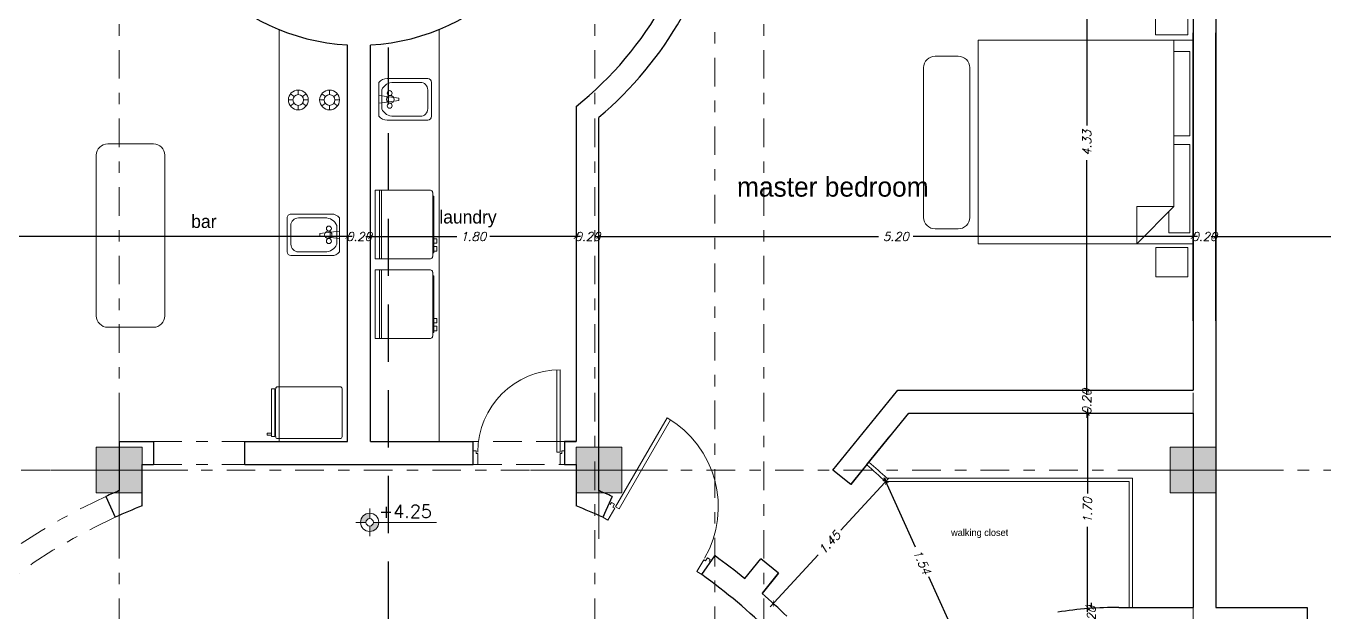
# Model space of a CAD drawing. Header units: metres. Extents: x 294 to 1101, y -498 to -355.
# Drawn here: x 542.53 to 553.89, y -386.88 to -381.75 of the extents above; entities that cross this region are included whole.
import ezdxf

# ---------------------------------------------------------------- set-up
doc = ezdxf.new("R2010")
doc.units = ezdxf.units.M
for name, pattern in [('DASHDOT2', [0.5, 0.25, -0.125, 0, -0.125]), ('DASHED', [0.75, 0.5, -0.25]), ('DASHED2', [0.375, 0.25, -0.125])]:
    doc.linetypes.add(name, pattern=pattern)
for name, color, linetype, lineweight in [('2', 2, 'Continuous', 13), ('axe', 12, 'DASHDOT2', 9), ('clumn', 40, 'Continuous', 13), ('D', 2, 'Continuous', 13), ('dor', 30, 'Continuous', 13), ('fur', 251, 'Continuous', 9), ('hid', 132, 'DASHED2', 9), ('roof', 16, 'DASHDOT2', 18), ('wall', 7, 'Continuous', 25)]:
    doc.layers.add(name, color=color, linetype=linetype, lineweight=lineweight)
doc.layers.add('dim', color=156, linetype='Continuous')
doc.layers.add('text', color=3, linetype='Continuous')
doc.styles.add('alalala', font='bgothm.ttf', dxfattribs={"height": 0.2})
doc.styles.add('ITALICC', font='italicc')
doc.styles.add('ROMAND', font='romand.shx', dxfattribs={"height": 0.2})
doc.dimstyles.new('dim200', dxfattribs={"dimscale": 0.4, "dimtxt": 0.1885, "dimasz": 0.1, "dimexe": 0.15, "dimexo": 0.25, "dimgap": 0.07, "dimtad": 0, "dimzin": 0, "dimdsep": 46, "dimtxsty": 'ITALICC', "dimblk": 'ARCHTICK', "dimcen": 0.09, "dimdle": 0.1, "dimse1": 1, "dimse2": 1, "dimclrd": 211, "dimclrt": 3, "dimadec": 0, "dimazin": 0, "dimtfac": 1, "dimtix": 1, "dimtofl": 0, "dimtmove": 0, "dimatfit": 3, "dimldrblk": 'ARCHTICK', "dimfxl": 1, "dimtolj": 1, "dimtzin": 0, "dimlwd": 25, "dimarcsym": 0})

# ---------------------------------------------------------------- blocks, each defined once
blk = doc.blocks.new('bed2')
at = {"layer": 'fur'}
for p, q in [((0, 1.8), (-1.9, 1.8)), ((-1.9, 1.8), (-1.9, 0)), ((-1.73, 1.8), (-1.73, 0.329)), ((0, 0), (0, 1.8)), ((-1.872, 1.7), (-1.872, 0.955)), ((-1.73, 1.7), (-1.872, 1.7)), ((-1.872, 0.955), (-1.73, 0.955)), ((-1.73, 0.878), (-1.872, 0.878)), ((-1.872, 0.878), (-1.872, 0.098)), ((-1.73, 0.329), (-1.402, 0.329)), ((-1.73, 0.329), (-1.402, 0)), ((-1.685, 0.282), (-1.685, 0.098)), ((-1.402, 0), (-1.402, 0.329)), ((-1.9, 0), (0, 0)), ((-1.872, 0.098), (-1.685, 0.098))]:
    blk.add_line(p, q, dxfattribs=at)
blk = doc.blocks.new('D100r')
at = {"layer": 'dor'}
for p, q in [((-99.085, -11.965), (-99.085, -12.865)), ((-99.05, -12.865), (-99.05, -11.965)), ((-100, -12.87), (-100, -12.85)), ((-100, -12.85), (-99.97, -12.85)), ((-99.97, -12.85), (-99.97, -12.88)), ((-99.97, -12.88), (-99.95, -12.88)), ((-99.95, -12.88), (-99.95, -13)), ((-99.085, -12.865), (-99.05, -12.865)), ((-99.05, -12.88), (-99.05, -13)), ((-99.03, -12.88), (-99.05, -12.88)), ((-99, -12.85), (-99.03, -12.85)), ((-99.03, -12.85), (-99.03, -12.88)), ((-99, -12.87), (-99, -12.85)), ((-100, -13), (-100, -12.98)), ((-99.95, -13), (-100, -13)), ((-99.05, -13), (-99, -13)), ((-99, -13), (-99, -12.98))]:
    blk.add_line(p, q, dxfattribs=at)
blk.add_arc((-99.05, -12.865), 0.9, 90, 180, dxfattribs=at)
blk = doc.blocks.new('dishwasher')
at = {"layer": 'fur'}
for p, q in [((5546.653, -440.53), (5547.138, -440.53)), ((5546.653, -441.13), (5546.653, -440.53)), ((5546.692, -441.13), (5546.692, -440.53)), ((5546.711, -441.13), (5546.711, -440.53)), ((5547.158, -441.11), (5547.158, -440.549)), ((5547.167, -440.581), (5547.158, -440.581)), ((5547.167, -441.079), (5547.167, -440.581)), ((5547.194, -440.955), (5547.167, -440.955)), ((5547.167, -440.994), (5547.194, -440.994)), ((5547.194, -441.023), (5547.167, -441.023)), ((5547.194, -440.994), (5547.194, -440.955)), ((5547.194, -441.062), (5547.194, -441.023)), ((5546.653, -441.13), (5547.138, -441.13)), ((5547.167, -441.079), (5547.158, -441.079)), ((5547.167, -441.062), (5547.194, -441.062))]:
    blk.add_line(p, q, dxfattribs=at)
for centre, start, end in [((5547.138, -440.549), 0, 90), ((5547.138, -441.11), 270, 0)]:
    blk.add_arc(centre, 0.0193, start, end, dxfattribs=at)
blk = doc.blocks.new('_ArchTick')
at = {"color": 0, "linetype": 'ByBlock', "const_width": 0.15}
blk.add_lwpolyline([(-0.5, -0.5), (0.5, 0.5)], dxfattribs=at)
blk = doc.blocks.new('*D138')
at = {"layer": 'DEFPOINTS', "color": 0, "transparency": 16777216}
for p in [(552.742, -383.593), (552.942, -383.593), (552.742, -383.698)]:
    blk.add_point(p, dxfattribs=at)
at = {"layer": 'wall', "color": 211, "linetype": 'Continuous', "lineweight": 25, "transparency": 16777216}
for p, q in [((552.742, -383.593), (552.702, -383.593)), ((552.942, -383.593), (552.982, -383.593))]:
    blk.add_line(p, q, dxfattribs=at)
at = {"layer": 'wall', "color": 211, "lineweight": 25, "transparency": 16777216, "xscale": 0.04000000000000001, "yscale": 0.04000000000000001, "zscale": 0.04000000000000001}
blk.add_blockref('_ArchTick', (552.742, -383.593), dxfattribs=at)
at = {"layer": 'wall', "color": 211, "lineweight": 25, "transparency": 16777216, "xscale": 0.04000000000000001, "yscale": 0.04000000000000001, "zscale": 0.04000000000000001, "rotation": 180}
blk.add_blockref('_ArchTick', (552.942, -383.593), dxfattribs=at)
at = {"layer": 'wall', "color": 3, "transparency": 16777216, "insert": (552.842, -383.593), "char_height": 0.0754, "attachment_point": 5, "style": 'ITALICC'}
blk.add_mtext('\\A1;0.20', dxfattribs=at)
blk = doc.blocks.new('*D139')
at = {"layer": 'DEFPOINTS', "color": 0, "transparency": 16777216}
for p in [(547.541, -383.593), (547.541, -383.711), (552.742, -383.698)]:
    blk.add_point(p, dxfattribs=at)
at = {"layer": 'wall', "color": 211, "linetype": 'Continuous', "lineweight": 25, "transparency": 16777216}
for p, q in [((547.501, -383.593), (549.99, -383.593)), ((552.782, -383.593), (550.293, -383.593))]:
    blk.add_line(p, q, dxfattribs=at)
at = {"layer": 'wall', "color": 211, "lineweight": 25, "transparency": 16777216, "xscale": 0.04000000000000001, "yscale": 0.04000000000000001, "zscale": 0.04000000000000001, "rotation": 180}
blk.add_blockref('_ArchTick', (547.541, -383.593), dxfattribs=at)
at = {"layer": 'wall', "color": 211, "lineweight": 25, "transparency": 16777216, "xscale": 0.04000000000000001, "yscale": 0.04000000000000001, "zscale": 0.04000000000000001}
blk.add_blockref('_ArchTick', (552.742, -383.593), dxfattribs=at)
at = {"layer": 'wall', "color": 3, "transparency": 16777216, "insert": (550.141, -383.593), "char_height": 0.0754, "attachment_point": 5, "style": 'ITALICC'}
blk.add_mtext('\\A1;5.20', dxfattribs=at)
blk = doc.blocks.new('A$C6C9229B2')
at = {"layer": 'dim'}
h = blk.add_hatch(color=256, dxfattribs=at)
h.paths.add_polyline_path([(0.294, 0.376), (0.294, 0.492, 0.414214), (0.098, 0.296), (0.214, 0.296, -0.414214)])
h.paths.add_polyline_path([(0.49, 0.296), (0.373, 0.296, -0.414214), (0.294, 0.217), (0.294, 0.1, 0.414214)])
at = {"layer": '2'}
for p, q in [((0.294, 0.592), (0.294, 0.376)), ((0, 0.296), (0.214, 0.296)), ((0.373, 0.296), (1.727, 0.296)), ((0.294, 0.217), (0.294, 0))]:
    blk.add_line(p, q, dxfattribs=at)
for radius in [0.196, 0.0796]:
    blk.add_circle((0.294, 0.296), radius, dxfattribs=at)
blk = doc.blocks.new('tretre')
at = {"layer": 'fur'}
for p, q in [((370.029, 39.67), (370.029, 40.025)), ((370.062, 40.097), (370.359, 40.097)), ((370.128, 40.072), (370.181, 40.072)), ((370.293, 40.072), (370.128, 40.072)), ((370.2, 39.923), (370.178, 40.094)), ((370.244, 40.014), (370.178, 40.014)), ((370.244, 40.094), (370.222, 39.923)), ((370.24, 40.072), (370.293, 40.072)), ((370.392, 40.025), (370.392, 39.67)), ((370.062, 39.967), (370.062, 39.736)), ((370.062, 39.967), (370.062, 39.736)), ((370.222, 39.923), (370.2, 39.923)), ((370.359, 39.736), (370.359, 39.967)), ((370.359, 39.736), (370.359, 39.967)), ((370.359, 39.736), (370.359, 39.967)), ((370.128, 39.67), (370.293, 39.67)), ((370.128, 39.67), (370.293, 39.67)), ((370.359, 39.637), (370.062, 39.637))]:
    blk.add_line(p, q, dxfattribs=at)
for centre, radius in [((370.156, 40.003), 0.022), ((370.211, 39.997), 0.033), ((370.211, 39.997), 0.033), ((370.266, 40.003), 0.022)]:
    blk.add_circle(centre, radius, dxfattribs=at)
for centre, radius, start, end in [((370.115, 40.029), 0.0859, 127.9355, 182.8086), ((370.171, 39.972), 0.109, 113.2123, 182.4759), ((370.171, 39.972), 0.109, 113.2123, 182.4759), ((370.25, 39.972), 0.109, 357.5241, 66.7877), ((370.25, 39.972), 0.109, 357.5241, 66.7877), ((370.25, 39.972), 0.109, 357.5241, 66.7877), ((370.306, 40.029), 0.0859, 357.1914, 52.0645), ((370.062, 39.67), 0.033, 180, 270), ((370.128, 39.736), 0.066, 180, 270), ((370.128, 39.736), 0.066, 180, 270), ((370.293, 39.736), 0.066, 270, 0), ((370.293, 39.736), 0.066, 270, 0), ((370.293, 39.736), 0.066, 270, 0), ((370.359, 39.67), 0.033, 270, 0)]:
    blk.add_arc(centre, radius, start, end, dxfattribs=at)
blk = doc.blocks.new('fsdfddf')
at = {"layer": 'fur'}
for p, q in [((490.951, -503.985), (490.951, -504.025)), ((491.225, -503.985), (491.225, -504.025)), ((490.904, -504.072), (490.864, -504.072)), ((490.914, -504.044), (490.882, -504.02)), ((490.882, -504.125), (490.914, -504.101)), ((490.988, -504.044), (491.02, -504.02)), ((491.02, -504.125), (490.988, -504.101)), ((491.038, -504.072), (490.998, -504.072)), ((491.138, -504.072), (491.178, -504.072)), ((491.188, -504.044), (491.156, -504.02)), ((491.156, -504.125), (491.188, -504.101)), ((491.263, -504.044), (491.295, -504.02)), ((491.295, -504.125), (491.263, -504.101)), ((491.272, -504.072), (491.312, -504.072)), ((490.951, -504.119), (490.951, -504.159)), ((491.225, -504.119), (491.225, -504.159))]:
    blk.add_line(p, q, dxfattribs=at)
for centre, radius in [((490.951, -504.072), 0.0869), ((491.225, -504.072), 0.0869), ((490.951, -504.072), 0.0469), ((491.225, -504.072), 0.0469)]:
    blk.add_circle(centre, radius, dxfattribs=at)
blk = doc.blocks.new('dfdsffd')
at = {"layer": 'fur'}
for p, q in [((492.766, -508.481), (492.766, -507.935)), ((492.783, -507.918), (493.202, -507.918)), ((493.219, -507.935), (493.219, -508.481)), ((493.202, -508.499), (492.783, -508.499)), ((493.202, -508.507), (492.783, -508.507)), ((492.783, -508.534), (492.783, -508.507)), ((492.783, -508.534), (492.783, -508.507)), ((493.202, -508.534), (492.783, -508.534)), ((492.796, -508.534), (492.796, -508.572)), ((492.813, -508.534), (492.813, -508.572)), ((493.202, -508.507), (493.202, -508.534)), ((492.813, -508.572), (492.796, -508.572))]:
    blk.add_line(p, q, dxfattribs=at)
for centre, start, end in [((492.783, -507.935), 90, 180), ((493.202, -507.935), 0, 90), ((492.783, -508.481), 180, 270), ((493.202, -508.481), 270, 0)]:
    blk.add_arc(centre, 0.0176, start, end, dxfattribs=at)
blk = doc.blocks.new('*D94')
at = {"layer": 'DEFPOINTS', "color": 0, "transparency": 16777216}
for p in [(547.341, -383.311), (547.341, -383.593), (547.541, -383.711)]:
    blk.add_point(p, dxfattribs=at)
at = {"layer": 'wall', "color": 211, "linetype": 'Continuous', "lineweight": 25, "transparency": 16777216}
for p, q in [((547.341, -383.593), (547.301, -383.593)), ((547.541, -383.593), (547.581, -383.593))]:
    blk.add_line(p, q, dxfattribs=at)
at = {"layer": 'wall', "color": 211, "lineweight": 25, "transparency": 16777216, "xscale": 0.04000000000000001, "yscale": 0.04000000000000001, "zscale": 0.04000000000000001}
blk.add_blockref('_ArchTick', (547.341, -383.593), dxfattribs=at)
at = {"layer": 'wall', "color": 211, "lineweight": 25, "transparency": 16777216, "xscale": 0.04000000000000001, "yscale": 0.04000000000000001, "zscale": 0.04000000000000001, "rotation": 180}
blk.add_blockref('_ArchTick', (547.541, -383.593), dxfattribs=at)
at = {"layer": 'wall', "color": 3, "transparency": 16777216, "insert": (547.441, -383.593), "char_height": 0.0754, "attachment_point": 5, "style": 'ITALICC'}
blk.add_mtext('\\A1;0.20', dxfattribs=at)
blk = doc.blocks.new('*D148')
at = {"layer": 'DEFPOINTS', "color": 0, "transparency": 16777216}
for p in [(545.541, -383.593), (547.341, -383.593), (545.541, -383.733)]:
    blk.add_point(p, dxfattribs=at)
at = {"layer": 'wall', "color": 211, "linetype": 'Continuous', "lineweight": 25, "transparency": 16777216}
for p, q in [((545.501, -383.593), (546.296, -383.593)), ((547.381, -383.593), (546.586, -383.593))]:
    blk.add_line(p, q, dxfattribs=at)
at = {"layer": 'wall', "color": 211, "lineweight": 25, "transparency": 16777216, "xscale": 0.04000000000000001, "yscale": 0.04000000000000001, "zscale": 0.04000000000000001, "rotation": 180}
blk.add_blockref('_ArchTick', (545.541, -383.593), dxfattribs=at)
at = {"layer": 'wall', "color": 211, "lineweight": 25, "transparency": 16777216, "xscale": 0.04000000000000001, "yscale": 0.04000000000000001, "zscale": 0.04000000000000001}
blk.add_blockref('_ArchTick', (547.341, -383.593), dxfattribs=at)
at = {"layer": 'wall', "color": 3, "transparency": 16777216, "insert": (546.441, -383.593), "char_height": 0.0754, "attachment_point": 5, "style": 'ITALICC'}
blk.add_mtext('\\A1;1.80', dxfattribs=at)
blk = doc.blocks.new('*D225')
at = {"layer": 'DEFPOINTS', "color": 0, "transparency": 16777216}
for p in [(545.341, -383.593), (545.341, -383.593), (545.541, -383.593)]:
    blk.add_point(p, dxfattribs=at)
at = {"layer": 'wall', "color": 211, "linetype": 'Continuous', "lineweight": 25, "transparency": 16777216}
for p, q in [((545.341, -383.593), (545.301, -383.593)), ((545.541, -383.593), (545.581, -383.593))]:
    blk.add_line(p, q, dxfattribs=at)
at = {"layer": 'wall', "color": 211, "lineweight": 25, "transparency": 16777216, "xscale": 0.04000000000000001, "yscale": 0.04000000000000001, "zscale": 0.04000000000000001}
blk.add_blockref('_ArchTick', (545.341, -383.593), dxfattribs=at)
at = {"layer": 'wall', "color": 211, "lineweight": 25, "transparency": 16777216, "xscale": 0.04000000000000001, "yscale": 0.04000000000000001, "zscale": 0.04000000000000001, "rotation": 180}
blk.add_blockref('_ArchTick', (545.541, -383.593), dxfattribs=at)
at = {"layer": 'wall', "color": 3, "transparency": 16777216, "insert": (545.441, -383.593), "char_height": 0.0754, "attachment_point": 5, "style": 'ITALICC'}
blk.add_mtext('\\A1;0.20', dxfattribs=at)
blk = doc.blocks.new('*D226')
at = {"layer": 'DEFPOINTS', "color": 0, "transparency": 16777216}
for p in [(538.14, -382.807), (538.14, -383.593), (545.341, -383.593)]:
    blk.add_point(p, dxfattribs=at)
at = {"layer": 'wall', "color": 211, "linetype": 'Continuous', "lineweight": 25, "transparency": 16777216}
for p, q in [((538.1, -383.593), (541.592, -383.593)), ((545.381, -383.593), (541.889, -383.593))]:
    blk.add_line(p, q, dxfattribs=at)
at = {"layer": 'wall', "color": 211, "lineweight": 25, "transparency": 16777216, "xscale": 0.04000000000000001, "yscale": 0.04000000000000001, "zscale": 0.04000000000000001, "rotation": 180}
blk.add_blockref('_ArchTick', (538.14, -383.593), dxfattribs=at)
at = {"layer": 'wall', "color": 211, "lineweight": 25, "transparency": 16777216, "xscale": 0.04000000000000001, "yscale": 0.04000000000000001, "zscale": 0.04000000000000001}
blk.add_blockref('_ArchTick', (545.341, -383.593), dxfattribs=at)
at = {"layer": 'wall', "color": 3, "transparency": 16777216, "insert": (541.741, -383.593), "char_height": 0.0754, "attachment_point": 5, "style": 'ITALICC'}
blk.add_mtext('\\A1;7.20', dxfattribs=at)
blk = doc.blocks.new('*D243')
at = {"layer": 'DEFPOINTS', "color": 0, "transparency": 16777216}
for p in [(551.852, -386.838), (552.375, -386.838), (552.321, -387.038)]:
    blk.add_point(p, dxfattribs=at)
at = {"layer": 'wall', "color": 211, "linetype": 'Continuous', "lineweight": 25, "transparency": 16777216}
for p, q in [((551.852, -386.838), (551.852, -386.798)), ((551.852, -387.038), (551.852, -387.078))]:
    blk.add_line(p, q, dxfattribs=at)
at = {"layer": 'wall', "color": 211, "lineweight": 25, "transparency": 16777216, "xscale": 0.04000000000000001, "yscale": 0.04000000000000001, "zscale": 0.04000000000000001}
for p, rotation in [((551.852, -386.838), 270), ((551.852, -387.038), 90)]:
    blk.add_blockref('_ArchTick', p, dxfattribs=dict(at, rotation=rotation))
at = {"layer": 'wall', "color": 3, "transparency": 16777216, "insert": (551.852, -386.938), "char_height": 0.0754, "attachment_point": 5, "rotation": 90, "style": 'ITALICC'}
blk.add_mtext('\\A1;0.20', dxfattribs=at)
blk = doc.blocks.new('*D244')
at = {"layer": 'DEFPOINTS', "color": 0, "transparency": 16777216}
for p in [(551.819, -385.138), (552.263, -385.138), (552.375, -386.838)]:
    blk.add_point(p, dxfattribs=at)
at = {"layer": 'wall', "color": 211, "linetype": 'Continuous', "lineweight": 25, "transparency": 16777216}
for p, q in [((551.819, -385.098), (551.819, -385.843)), ((551.819, -386.878), (551.819, -386.132))]:
    blk.add_line(p, q, dxfattribs=at)
at = {"layer": 'wall', "color": 211, "lineweight": 25, "transparency": 16777216, "xscale": 0.04000000000000001, "yscale": 0.04000000000000001, "zscale": 0.04000000000000001}
for p, rotation in [((551.819, -385.138), 90), ((551.819, -386.838), 270)]:
    blk.add_blockref('_ArchTick', p, dxfattribs=dict(at, rotation=rotation))
at = {"layer": 'wall', "color": 3, "transparency": 16777216, "insert": (551.819, -385.988), "char_height": 0.0754, "attachment_point": 5, "rotation": 90, "style": 'ITALICC'}
blk.add_mtext('\\A1;1.70', dxfattribs=at)
blk = doc.blocks.new('*D125')
at = {"layer": 'DEFPOINTS', "color": 0, "transparency": 16777216}
for p in [(551.812, -384.938), (552.28, -384.938), (552.256, -385.138)]:
    blk.add_point(p, dxfattribs=at)
at = {"layer": 'wall', "color": 211, "linetype": 'Continuous', "lineweight": 25, "transparency": 16777216}
for p, q in [((551.812, -384.938), (551.812, -384.898)), ((551.812, -385.138), (551.812, -385.178))]:
    blk.add_line(p, q, dxfattribs=at)
at = {"layer": 'wall', "color": 211, "lineweight": 25, "transparency": 16777216, "xscale": 0.04000000000000001, "yscale": 0.04000000000000001, "zscale": 0.04000000000000001}
for p, rotation in [((551.812, -384.938), 270), ((551.812, -385.138), 90)]:
    blk.add_blockref('_ArchTick', p, dxfattribs=dict(at, rotation=rotation))
at = {"layer": 'wall', "color": 3, "transparency": 16777216, "insert": (551.812, -385.038), "char_height": 0.0754, "attachment_point": 5, "rotation": 90, "style": 'ITALICC'}
blk.add_mtext('\\A1;0.20', dxfattribs=at)
blk = doc.blocks.new('*D126')
at = {"layer": 'DEFPOINTS', "color": 0, "transparency": 16777216}
for p in [(551.812, -380.611), (551.84, -380.611), (552.28, -384.938)]:
    blk.add_point(p, dxfattribs=at)
at = {"layer": 'wall', "color": 211, "linetype": 'Continuous', "lineweight": 25, "transparency": 16777216}
for p, q in [((551.812, -380.571), (551.812, -382.622)), ((551.812, -384.978), (551.812, -382.926))]:
    blk.add_line(p, q, dxfattribs=at)
at = {"layer": 'wall', "color": 211, "lineweight": 25, "transparency": 16777216, "xscale": 0.04000000000000001, "yscale": 0.04000000000000001, "zscale": 0.04000000000000001}
for p, rotation in [((551.812, -380.611), 90), ((551.812, -384.938), 270)]:
    blk.add_blockref('_ArchTick', p, dxfattribs=dict(at, rotation=rotation))
at = {"layer": 'wall', "color": 3, "transparency": 16777216, "insert": (551.812, -382.774), "char_height": 0.0754, "attachment_point": 5, "rotation": 90, "style": 'ITALICC'}
blk.add_mtext('\\A1;4.33', dxfattribs=at)
blk = doc.blocks.new('*D245')
at = {"layer": 'DEFPOINTS', "color": 0, "transparency": 16777216}
for p in [(550.051, -385.738), (549.068, -386.804), (549.068, -386.804)]:
    blk.add_point(p, dxfattribs=at)
at = {"layer": 'wall', "color": 211, "linetype": 'Continuous', "lineweight": 25, "transparency": 16777216}
for p, q in [((550.078, -385.708), (549.659, -386.163)), ((549.041, -386.833), (549.46, -386.378))]:
    blk.add_line(p, q, dxfattribs=at)
at = {"layer": 'wall', "color": 211, "lineweight": 25, "transparency": 16777216, "xscale": 0.04000000000000001, "yscale": 0.04000000000000001, "zscale": 0.04000000000000001}
for p, rotation in [((550.051, -385.738), 47.31964260035013), ((549.068, -386.804), 227.3196426003501)]:
    blk.add_blockref('_ArchTick', p, dxfattribs=dict(at, rotation=rotation))
at = {"layer": 'wall', "color": 3, "transparency": 16777216, "insert": (549.559, -386.271), "char_height": 0.0754, "attachment_point": 5, "rotation": 47.3196, "style": 'ITALICC'}
blk.add_mtext('\\A1;1.45', dxfattribs=at)
blk = doc.blocks.new('*D246')
at = {"layer": 'DEFPOINTS', "color": 0, "transparency": 16777216}
for p in [(550.051, -385.738), (550.688, -387.142), (550.688, -387.142)]:
    blk.add_point(p, dxfattribs=at)
at = {"layer": 'wall', "color": 211, "linetype": 'Continuous', "lineweight": 25, "transparency": 16777216}
for p, q in [((550.034, -385.701), (550.31, -386.308)), ((550.705, -387.178), (550.429, -386.571))]:
    blk.add_line(p, q, dxfattribs=at)
at = {"layer": 'wall', "color": 211, "lineweight": 25, "transparency": 16777216, "xscale": 0.04000000000000001, "yscale": 0.04000000000000001, "zscale": 0.04000000000000001}
for p, rotation in [((550.051, -385.738), 114.4141795206112), ((550.688, -387.142), 294.4141795206112)]:
    blk.add_blockref('_ArchTick', p, dxfattribs=dict(at, rotation=rotation))
at = {"layer": 'wall', "color": 3, "transparency": 16777216, "insert": (550.369, -386.44), "char_height": 0.0754, "attachment_point": 5, "rotation": 294.4142, "style": 'ITALICC'}
blk.add_mtext('\\A1;1.54', dxfattribs=at)
blk = doc.blocks.new('*D134')
at = {"layer": 'DEFPOINTS', "color": 0, "transparency": 16777216}
for p in [(552.942, -383.593), (555.438, -383.593), (555.438, -383.632)]:
    blk.add_point(p, dxfattribs=at)
at = {"layer": 'wall', "color": 211, "linetype": 'Continuous', "lineweight": 25, "transparency": 16777216}
for p, q in [((552.902, -383.593), (554.036, -383.593)), ((555.478, -383.593), (554.344, -383.593))]:
    blk.add_line(p, q, dxfattribs=at)
at = {"layer": 'wall', "color": 211, "lineweight": 25, "transparency": 16777216, "xscale": 0.04000000000000001, "yscale": 0.04000000000000001, "zscale": 0.04000000000000001, "rotation": 180}
blk.add_blockref('_ArchTick', (552.942, -383.593), dxfattribs=at)
at = {"layer": 'wall', "color": 211, "lineweight": 25, "transparency": 16777216, "xscale": 0.04000000000000001, "yscale": 0.04000000000000001, "zscale": 0.04000000000000001}
blk.add_blockref('_ArchTick', (555.438, -383.593), dxfattribs=at)
at = {"layer": 'wall', "color": 3, "transparency": 16777216, "insert": (554.19, -383.593), "char_height": 0.0754, "attachment_point": 5, "style": 'ITALICC'}
blk.add_mtext('\\A1;2.50', dxfattribs=at)
blk = doc.blocks.new('CLUMN')
at = {"layer": 'clumn', "color": 1}
for p, q in [((879.993, 254.345), (879.993, 253.145)), ((879.393, 253.745), (880.593, 253.745))]:
    blk.add_line(p, q, dxfattribs=at)
at = {"layer": 'clumn'}
blk.add_lwpolyline([(879.793, 253.545), (880.193, 253.545), (880.193, 253.945), (879.793, 253.945)], close=True, dxfattribs=at)

msp = doc.modelspace()

# ---------------------------------------------------------------- hatches: boundary and pattern name
at = {"layer": 'clumn'}
h = msp.add_hatch(color=256, dxfattribs=at)
edge = h.paths.add_edge_path()
edge.add_line((542.741, -385.637), (543.941, -385.637))
edge = h.paths.add_edge_path()
edge.add_line((543.341, -386.237), (543.341, -385.037))
h.paths.add_polyline_path([(543.141, -385.437), (543.541, -385.437), (543.541, -385.837), (543.141, -385.837)])
h = msp.add_hatch(color=256, dxfattribs=at)
edge = h.paths.add_edge_path()
edge.add_line((548.141, -385.637), (546.941, -385.637))
edge = h.paths.add_edge_path()
edge.add_line((547.541, -386.237), (547.541, -385.037))
h.paths.add_polyline_path([(547.741, -385.437), (547.341, -385.437), (547.341, -385.837), (547.741, -385.837)])
h = msp.add_hatch(color=256, dxfattribs=at)
edge = h.paths.add_edge_path()
edge.add_line((553.342, -385.637), (552.142, -385.637))
edge = h.paths.add_edge_path()
edge.add_line((552.742, -386.237), (552.742, -385.037))
h.paths.add_polyline_path([(552.942, -385.437), (552.542, -385.437), (552.542, -385.837), (552.942, -385.837)])

# ---------------------------------------------------------------- linework, layer by layer
for p, q in [((552.742, -384.332), (552.742, -381.811)), ((552.942, -384.332), (552.942, -381.811)), ((552.942, -386.838), (553.742, -386.838)), ((553.742, -386.838), (553.742, -391.372))]:
    msp.add_line(p, q)
at = {"layer": 'axe'}
for p, q in [((543.341, -402.611), (543.341, -367.937)), ((547.505, -402.611), (547.505, -367.937)), ((552.742, -402.611), (552.742, -367.937)), ((548.555, -402.679), (548.555, -368.005)), ((548.984, -402.611), (548.984, -368.009)), ((557.733, -385.637), (535.517, -385.637))]:
    msp.add_line(p, q, dxfattribs=at)
at = {"layer": 'fur'}
for p, q in [((544.741, -385.387), (544.741, -381.782)), ((546.141, -385.387), (546.141, -381.782)), ((543.241, -382.782), (543.641, -382.782)), ((543.141, -384.287), (543.141, -382.882)), ((543.741, -384.287), (543.741, -382.882)), ((543.241, -384.387), (543.641, -384.387)), ((550.051, -385.738), (552.182, -385.738)), ((550.063, -385.708), (552.212, -385.708)), ((552.182, -385.738), (552.182, -386.838)), ((552.212, -385.708), (552.212, -386.838))]:
    msp.add_line(p, q, dxfattribs=at)
for points in [[(552.414, -381.827), (552.696, -381.827), (552.696, -381.571), (552.414, -381.571)], [(552.416, -383.945), (552.698, -383.945), (552.698, -383.69), (552.416, -383.69)]]:
    msp.add_lwpolyline(points, close=True, dxfattribs=at)
msp.add_lwpolyline([(550.484, -383.526), (550.687, -383.526, 0.414214), (550.787, -383.426), (550.787, -382.115, 0.414214), (550.687, -382.015), (550.484, -382.015, 0.414214), (550.384, -382.115), (550.384, -383.426, 0.414214)], format="xyb", close=True, dxfattribs=at)
for centre, radius, start, end in [((543.241, -382.882), 0.1, 90, 180), ((543.641, -382.882), 0.1, 360, 90), ((543.241, -384.287), 0.1, 180, 270), ((543.641, -384.287), 0.1, 270, 360), ((545.441, -390.737), 6.83, 47.4181, 49.1856), ((545.441, -390.737), 6.8, 47.3196, 49.1856)]:
    msp.add_arc(centre, radius, start, end, dxfattribs=at)
at = {"layer": 'hid'}
for p, q in [((547.241, -385.387), (546.441, -385.387)), ((546.441, -385.587), (547.241, -385.587))]:
    msp.add_line(p, q, dxfattribs=at)
at = {"layer": 'roof'}
for p, q in [((543.641, -385.387), (544.441, -385.387)), ((543.641, -385.587), (544.441, -385.587))]:
    msp.add_line(p, q, dxfattribs=at)
for radius in [5.35, 5.15]:
    msp.add_arc((545.441, -390.737), radius, 114.4748, 150.9893, dxfattribs=at)
at = {"layer": 'text', "linetype": 'DASHED'}
msp.add_line((545.698, -401.938), (545.698, -374.886), dxfattribs=at)
at = {"layer": 'wall'}
for p, q in [((552.742, -380.611), (552.742, -384.938)), ((545.341, -385.387), (545.341, -381.917)), ((545.541, -385.387), (545.541, -381.917)), ((547.541, -385.816), (547.541, -382.55)), ((549.59, -385.636), (550.159, -384.938)), ((550.159, -384.938), (552.742, -384.938)), ((549.745, -385.762), (550.254, -385.138)), ((550.254, -385.138), (552.742, -385.138)), ((552.742, -385.138), (552.742, -385.738)), ((549.887, -385.588), (550.091, -385.338)), ((543.341, -385.387), (543.641, -385.387)), ((543.341, -385.387), (543.341, -385.816)), ((543.541, -385.387), (543.641, -385.387)), ((543.641, -385.387), (543.641, -385.587)), ((544.441, -385.387), (545.341, -385.387)), ((544.441, -385.587), (544.441, -385.387)), ((545.541, -385.387), (546.441, -385.387)), ((546.441, -385.587), (546.441, -385.387)), ((547.241, -385.387), (547.341, -385.387)), ((543.541, -385.95), (543.541, -385.587)), ((543.541, -385.587), (543.641, -385.587)), ((543.541, -385.587), (543.641, -385.587)), ((544.441, -385.587), (546.441, -385.587)), ((547.241, -385.587), (547.341, -385.587)), ((549.745, -385.762), (549.59, -385.636)), ((549.887, -385.588), (549.745, -385.762)), ((552.742, -385.738), (552.742, -386.838)), ((552.942, -385.732), (552.942, -386.838)), ((543.225, -385.867), (543.307, -386.049)), ((547.658, -385.867), (547.575, -386.049)), ((548.441, -386.55), (548.557, -386.388)), ((548.817, -386.586), (548.959, -386.412)), ((549.114, -386.538), (548.959, -386.412)), ((549.114, -386.538), (548.97, -386.716)), ((548.972, -386.713), (549.114, -386.538)), ((552.093, -386.838), (552.742, -386.838))]:
    msp.add_line(p, q, dxfattribs=at)
for points in [[(552.942, -380.411), (552.942, -386.838)], [(547.341, -382.455), (547.341, -385.387), (547.241, -385.387), (547.241, -385.587), (547.341, -385.587), (547.341, -385.95)]]:
    msp.add_lwpolyline(points, dxfattribs=at)
for centre, radius, start, end in [((545.441, -380.069), 1.85, 180, 266.9014), ((545.441, -380.069), 1.85, 273.0986, 360), ((545.441, -380.069), 3.05, 308.5319, 353.5654), ((545.441, -380.069), 3.25, 310.2522, 350.4034), ((545.441, -390.737), 5.35, 113.1116, 114.4748), ((545.441, -390.737), 5.35, 65.5252, 66.8884), ((545.441, -390.737), 5.15, 111.6498, 114.4748), ((545.441, -390.737), 5.15, 65.5252, 68.3502), ((545.441, -390.737), 5.35, 50.871, 54.375), ((545.441, -390.737), 5.15, 45.573, 54.375), ((545.441, -390.737), 5.35, 45.573, 48.7286), ((552.093, -390.238), 3.4, 90, 99.0498)]:
    msp.add_arc(centre, radius, start, end, dxfattribs=at)

# ---------------------------------------------------------------- block references
at = {"layer": 'clumn', "xscale": -1, "rotation": 180}
msp.add_blockref('CLUMN', (-336.652, -131.892), dxfattribs=at)
at = {"layer": 'clumn', "rotation": 180}
for p in [(1427.534, -131.892), (1432.735, -131.892)]:
    msp.add_blockref('CLUMN', p, dxfattribs=at)
at = {"layer": 'dor', "xscale": 0.8000000000122838, "yscale": 0.8000000000122838, "zscale": 0.8000000000122838}
msp.add_blockref('D100r', (626.441, -375.187), dxfattribs=at)
at = {"layer": 'dor', "xscale": -1, "rotation": 329.9520865011418}
msp.add_blockref('D100r', (468.39, -325.225), dxfattribs=at)
at = {"layer": 'fur', "xscale": -0.9899999999999182, "yscale": 0.9899999999999182, "zscale": 0.9899999999999182}
msp.add_blockref('bed2', (550.861, -383.657), dxfattribs=at)
at = {"layer": 'fur'}
for p in [(-5001.072, 57.342), (-5001.072, 56.645), (-5001.072, 56.645)]:
    msp.add_blockref('dishwasher', p, dxfattribs=at)
at = {"layer": 'wall', "xscale": -1}
for name, p, rotation in [('tretre', (585.712, -12.182), 90), ('fsdfddf', (53.958, -886.47), 180), ('tretre', (505.174, -753.789), 270), ('dfdsffd', (1053.21, -878.127), 270)]:
    msp.add_blockref(name, p, dxfattribs=dict(at, rotation=rotation))
at = {"layer": 'wall', "xscale": 0.4082351196449411, "yscale": 0.4082351196449411, "zscale": 0.4082351196449411}
msp.add_blockref('A$C6C9229B2', (545.414, -386.215), dxfattribs=at)
msp.add_blockref('A$C6C9229B2', (545.414, -386.215), dxfattribs=at)

# ---------------------------------------------------------------- texts
at = {"layer": 'D', "style": 'ROMAND'}
msp.add_text('+4.25', height=0.1131, dxfattribs=at).set_placement((545.614, -386.054))
msp.add_text('+4.25', height=0.1131, dxfattribs=at).set_placement((545.614, -386.054))
at = {"layer": 'text', "style": 'alalala'}
for s, height, p in [('master bedroom', 0.17227, (548.75, -383.244)), ('bar', 0.1152, (543.971, -383.518)), ('laundry', 0.1143, (546.144, -383.479)), ('walking closet ', 0.0601, (550.624, -386.213))]:
    msp.add_text(s, height=height, dxfattribs=at).set_placement(p)

# ---------------------------------------------------------------- dimensions: what is measured, and where the dimension line sits
at = {"layer": 'wall'}
for base, p1, p2, angle, picture, middle in [((551.812, -380.611), (552.28, -384.938), (551.84, -380.611), 270, '*D126', (551.812, -382.774)), ((547.341, -383.593), (547.541, -383.711), (547.341, -383.311), 180, '*D94', (547.441, -383.593)), ((545.541, -383.593), (547.341, -383.593), (545.541, -383.733), 180, '*D148', (546.441, -383.593)), ((547.541, -383.593), (552.742, -383.698), (547.541, -383.711), 180, '*D139', (550.141, -383.593)), ((552.742, -383.593), (552.942, -383.593), (552.742, -383.698), 180, '*D138', (552.842, -383.593)), ((555.438, -383.593), (552.942, -383.593), (555.438, -383.632), 180, '*D134', (554.19, -383.593)), ((551.812, -384.938), (552.256, -385.138), (552.28, -384.938), 270, '*D125', (551.812, -385.038)), ((551.819, -385.138), (552.375, -386.838), (552.263, -385.138), 270, '*D244', (551.819, -385.988)), ((551.852, -386.838), (552.321, -387.038), (552.375, -386.838), 270, '*D243', (551.852, -386.938))]:
    dim = msp.add_linear_dim(base=base, p1=p1, p2=p2, angle=angle, dimstyle='dim200', override={"dimtmove": 1}, dxfattribs=at)
    dim.commit()
    dim.dimension.update_dxf_attribs({"geometry": picture, "text_midpoint": middle})
for base, p1, p2, picture, middle in [((538.14, -383.593), (545.341, -383.593), (538.14, -382.807), '*D226', (541.741, -383.593)), ((545.341, -383.593), (545.541, -383.593), (545.341, -383.593), '*D225', (545.441, -383.593))]:
    dim = msp.add_linear_dim(base=base, p1=p1, p2=p2, dimstyle='dim200', dxfattribs=at)
    dim.commit()
    dim.dimension.update_dxf_attribs({"geometry": picture, "text_midpoint": middle})
for p2, picture, middle in [((549.068, -386.804), '*D245', (549.559, -386.271)), ((550.688, -387.142), '*D246', (550.369, -386.44))]:
    dim = msp.add_aligned_dim(p1=(550.051, -385.738), p2=p2, distance=0, dimstyle='dim200', dxfattribs=at)
    dim.commit()
    dim.dimension.update_dxf_attribs({"geometry": picture, "text_midpoint": middle})

doc.saveas('drawing.dxf')
